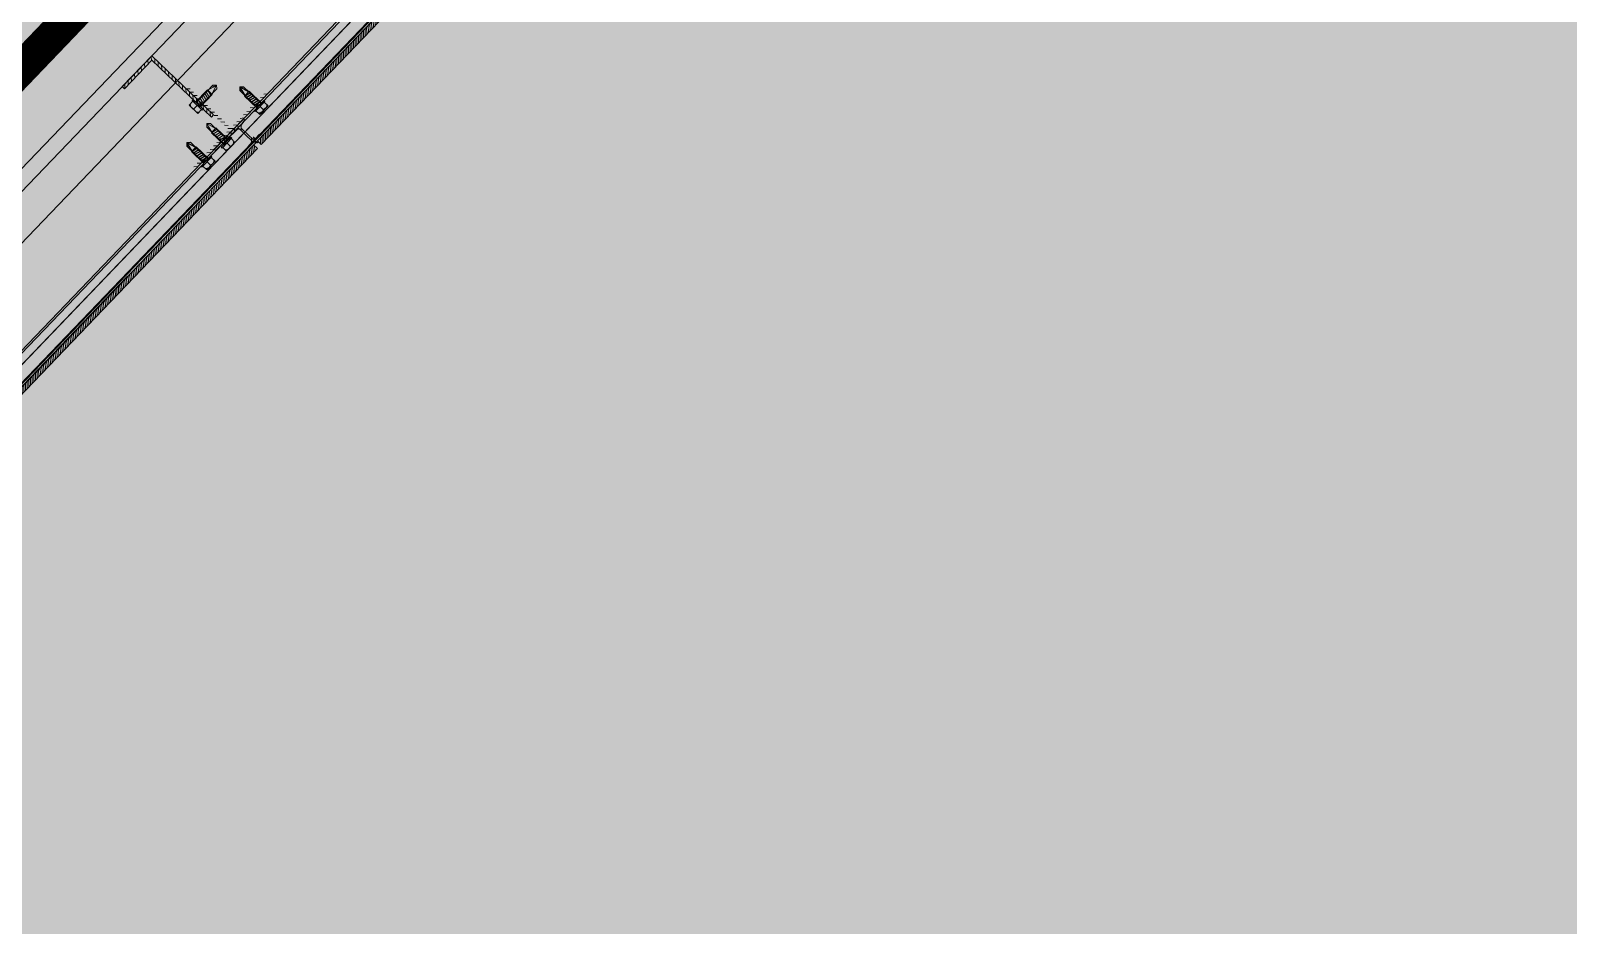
# Model space of a CAD drawing. Header units: metres. Extents: x 678805 to 1359287, y 2747329 to 5497370.
# Drawn here: x 679802.36 to 679803.799, y 2748731.414 to 2748732.25 of the extents above; entities that cross this region are included whole.
import ezdxf

# ---------------------------------------------------------------- set-up
doc = ezdxf.new("R2010")
doc.units = ezdxf.units.M
doc.linetypes.add('XREF_MON_BUILDINGS$0$Hidden', pattern=[0.004, 0.002, -0.002])
for name, color, linetype in [('00_XREF_MON_HSC_PAVEMENT', 7, 'Continuous'), ('00_XREF_TWQ_BUILDINGS', 7, 'Continuous'), ('XREF_MON_BUILDINGS$0$00-Modulos DEFINIDOS', 7, 'Continuous'), ('XREF_MON_BUILDINGS$0$00-Modulos ROOFS', 2, 'Continuous'), ('XREF_MON_BUILDINGS$0$02-L-01_Structure t2', 7, 'Continuous'), ('XREF_MON_BUILDINGS$0$02-L-01_Struture aux', 4, 'Continuous'), ('XREF_MON_BUILDINGS$0$02-L-Insulation', 252, 'Continuous'), ('XREF_MON_BUILDINGS$0$02-L-INT Panel', 5, 'Continuous'), ('XREF_MON_BUILDINGS$0$02-L-panel', 5, 'Continuous')]:
    doc.layers.add(name, color=color, linetype=linetype)
doc.layers.add('XREF_MON_BUILDINGS$0$0-WIPEOUTS', color=7, linetype='Continuous', true_color=0xffffff)
doc.layers.add('XREF_MON_BUILDINGS$0$00-AUX STRUCTURE', color=3, linetype='Continuous', plot=False)
for name, color, linetype, lineweight in [('XREF_MON_BUILDINGS$0$02-H-251', 251, 'Continuous', 0), ('XREF_MON_BUILDINGS$0$02-H-254', 254, 'Continuous', 0), ('XREF_MON_BUILDINGS$0$02-L-01_Structure L', 7, 'Continuous', 5), ('XREF_MON_BUILDINGS$0$02-L-01_Structure T', 8, 'Continuous', 5), ('XREF_MON_HSC_PAVEMENT$0$03-TR-Pavement_04_Dry Meadow_', 54, 'Continuous', 5)]:
    doc.layers.add(name, color=color, linetype=linetype, lineweight=lineweight)
for name, color, linetype, lineweight, true_color in [('XREF_MON_BUILDINGS$0$02-KH-01 Water_Toilets', 7, 'Continuous', 30, 0x3877ff), ('XREF_MON_HSC_PAVEMENT$0$03-TR-Pavement_04_Dry Meadow_2', 7, 'Continuous', 5, 0xe2c75d), ('XREF_MON_HSC_PAVEMENT$0$03-TR-Pavement_06_Concrete Slab in situ', 7, 'Continuous', 9, 0xf7f7f7)]:
    doc.layers.add(name, color=color, linetype=linetype, lineweight=lineweight, true_color=true_color)
doc.layers.get('XREF_MON_BUILDINGS$0$02-KH-01 Water_Toilets').off()
doc.linetypes.add('XREF_MON_BUILDINGS$0$BATTING', pattern='A,0.0001,-0.1,[134,ltypeshp.shx,S=0.1,R=0,X=-0.1,Y=0],-0.2,[134,ltypeshp.shx,S=0.1,R=180,X=0.1,Y=0],-0.1', length=0.4001)

# ---------------------------------------------------------------- blocks, each defined once
blk = doc.blocks.new('XREF_MON_BUILDINGS$0$modulo kiosco')
at = {"layer": 'XREF_MON_BUILDINGS$0$0-WIPEOUTS', "true_color": 0xfcfcfc}
h = blk.add_hatch(color=7, dxfattribs=at)
h.dxf.hatch_style = 1
h.paths.add_polyline_path([(119.6986085139215, -61.62058441969566), (119.6986085125245, -56.82058442011476), (124.4986085132696, -56.82058442058042), (124.4986085123383, -61.62058442132547)])
at = {"layer": 'XREF_MON_BUILDINGS$0$00-Modulos ROOFS', "lineweight": 0}
blk.add_lwpolyline([(119.6986085139215, -61.62058441969566), (119.6986085125245, -56.82058442011476), (124.4986085132696, -56.82058442058042), (124.4986085123383, -61.62058442132547)], close=True, dxfattribs=at)
at = {"layer": 'XREF_MON_BUILDINGS$0$00-Modulos ROOFS'}
blk.add_lwpolyline([(124.4986085137352, -57.12058442062698), (124.4986085132696, -56.82058442058042), (124.1986085125245, -56.82058442151174), (119.9986085128039, -56.82058442034759), (119.6986085125245, -56.82058442011476), (119.6986085125245, -57.12058442085981), (119.6986085134558, -61.32058442058042), (119.6986085139215, -61.62058441969566), (119.9986085128039, -61.62058442062698), (124.1986085125245, -61.62058442109264), (124.4986085123383, -61.62058442132547), (124.4986085128039, -61.32058442081325)], close=True, dxfattribs=at)
blk = doc.blocks.new('XREF_MON_BUILDINGS$0$AUTORROSCANTE')
at = {"layer": 'XREF_MON_BUILDINGS$0$02-L-01_Structure t2', "color": 0}
for p, q in [((-31.20000000000002, 5.629165124598842), (-26.19999999999959, 5.62916512459816)), ((-31.19999999999999, -3.410605131648481e-13), (-26.19999999999976, 0)), ((-2.365309734828713, 2.5), (-25, 2.5)), ((0, 0), (-8.999999999999972, 2.5)), ((0, 0), (-3.600692283157343, -1.09366380576239)), ((0, 0), (-2.365309734828713, 2.5)), ((0, 0), (-2.365309734828713, -2.5)), ((-31.20000000000002, -5.629165124598899), (-26.19999999999948, -5.629165124599581)), ((-2.365309734828713, -2.5), (-25, -2.5)), ((-3.600692283157343, -1.09366380576239), (-2.365309734828713, -2.5))]:
    blk.add_line(p, q, dxfattribs=at)
at = {"layer": 'XREF_MON_BUILDINGS$0$02-L-01_Structure t2', "color": 253}
for p, q in [((-25, 3.149999999999977), (-8.999999999999943, 3.150000000000034)), ((-23.47427264461649, -3.14999999999992), (-25, 2.662522019210144)), ((-21.40651940967126, -3.14999999999992), (-23.06020473028568, 3.149999999999864)), ((-19.338766174726, -3.14999999999992), (-20.99245149534045, 3.14999999999992)), ((-17.27101293978083, -3.14999999999992), (-18.92469826039516, 3.150000000000034)), ((-15.20325970483566, -3.14999999999992), (-16.85694502544993, 3.150000000000034)), ((-13.1355064698904, -3.14999999999992), (-14.78919179050473, 3.149999999999977)), ((-11.06775323494514, -3.14999999999992), (-12.72143855555953, 3.149999999999977)), ((-9, -3.14999999999992), (-10.65368532061433, 3.150000000000034)), ((-9, -3.14999999999992), (-8.999999999999972, 3.150000000000034)), ((-25, -3.149999999999977), (-9, -3.149999999999977)), ((-3.600692283157343, -1.09366380576239), (-9, -2.5))]:
    blk.add_line(p, q, dxfattribs=at)
at = {"layer": 'XREF_MON_BUILDINGS$0$02-L-01_Structure t2', "color": 0}
for points in [[(-31.20000000000002, 5.629165124598842), (-26.19999999999996, 5.629165124598842), (-26.19999999999996, -5.629165124599581), (-31.20000000000002, -5.629165124599581)], [(-26.19999999999951, 6.5), (-25, 6.5), (-25, -6.500000000000057), (-26.19999999999951, -6.500000000000057)]]:
    blk.add_lwpolyline(points, close=True, dxfattribs=at)
for centre, start, end in [((-26.98608579049073, 2.367525475711773), 129.2840388374925, 214.1828116507075), ((-26.98608579049073, -2.366719793068796), 145.8304296466695, 230.7332658614822)]:
    blk.add_arc(centre, 4.213914209509284, start, end, dxfattribs=at)
blk = doc.blocks.new('XREF_MON_BUILDINGS$0$ULMA_Montante VV')
at = {"layer": 'XREF_MON_BUILDINGS$0$02-H-251', "ltscale": 125}
h = blk.add_hatch(dxfattribs=at)
h.set_pattern_fill('ANSI31', color=256, scale=0.001, angle=450, style=0)
h.set_pattern_definition([(134.9999999999999, (-0.05125000000043656, -0.00250000000005457), (-0.002245064030267289, -0.002245064030267287), [])])
edge = h.paths.add_edge_path()
edge.add_line((-0.05095000000073924, -0.00250000000005457), (0.04844999999841093, -0.00250000000005457))
edge.add_arc((0.04844999999841093, -0.002200000000129876), 0.0003, 270, 360)
edge.add_line((0.04874999999992724, -0.002200000000129876), (0.04874999999992724, -0.0003000000001520675))
edge.add_arc((0.04844999999841093, -0.0003000000001520675), 0.0003, 0, 90)
edge.add_line((0.04844999999841093, 0), (0, 0))
edge.add_line((0, 0), (0, 0.05719999999996617))
edge.add_arc((-0.0003000000015163096, 0.05719999999996617), 0.0003, 0, 90)
edge.add_line((-0.0003000000015163096, 0.05749999999989086), (-0.002200000000811997, 0.05749999999989086))
edge.add_arc((-0.002200000000811997, 0.05719999999996617), 0.0003, 90, 180)
edge.add_line((-0.002500000000509317, 0.05719999999996617), (-0.002500000000509317, 0))
edge.add_line((-0.002500000000509317, 0), (-0.05095000000073924, 0))
edge.add_arc((-0.05095000000073924, -0.0003000000001520675), 0.0003, 90, 180)
edge.add_line((-0.05125000000043656, -0.0003000000001520675), (-0.05125000000043656, -0.002200000000129876))
edge.add_arc((-0.05095000000073924, -0.002200000000129876), 0.0003, 180, 270)
blk = doc.blocks.new('XREF_MON_BUILDINGS$0$ULMA_Autotaladrante')
at = {"layer": 'XREF_MON_BUILDINGS$0$02-L-01_Structure T', "color": 252}
for p, q in [((-0.02500000000509317, 2.273736754432321e-13), (-0.02263469026956955, 0.00250000000005457)), ((-0.02500000000509317, 2.273736754432321e-13), (-0.01600000000325963, 0.00250000000005457)), ((-0.02500000000509317, 2.273736754432321e-13), (-0.02263469026956955, -0.002499999999599822)), ((-0.02500000000509317, 2.273736754432321e-13), (-0.02139930772136722, -0.001093663805477263)), ((-0.02263469026956955, 0.00250000000005457), (0, 0.00250000000005457)), ((0, 0.003150000000232467), (-0.01600000000325963, 0.003150000000232467)), ((-0.01600000000325963, -0.003149999999777719), (-0.01600000000325963, 0.003150000000232467)), ((-0.01600000000325963, -0.003149999999777719), (-0.01434631468237058, 0.003150000000232467)), ((-0.01393224676803584, -0.003149999999777719), (-0.01227856144714679, 0.003150000000232467)), ((-0.0118644935323573, -0.003149999999777719), (-0.01021080821146825, 0.003150000000232467)), ((-0.00979674029713351, -0.003149999999777719), (-0.008143054976244457, 0.003150000000232467)), ((-0.00772898706190972, -0.003149999999777719), (-0.006075301741020667, 0.003150000000232467)), ((-0.005661233826231182, -0.003149999999777719), (-0.004007548505342129, 0.003150000000232467)), ((-0.003593480591007392, -0.003149999999777719), (-0.001939795270118339, 0.003150000000232467)), ((-0.001525727355783602, -0.003149999999777719), (0, 0.002662522019363678)), ((0.006200000001172157, 0.005629165124673818), (0.001200000000153523, 0.005629165124673818)), ((0.006200000001172157, 2.273736754432321e-13), (0.001200000000153523, 2.273736754432321e-13)), ((-0.02139930772136722, -0.001093663805477263), (-0.02263469026956955, -0.002499999999599822)), ((-0.02263469026956955, -0.002499999999599822), (0, -0.002499999999599822)), ((-0.02139930772136722, -0.001093663805477263), (-0.01600000000325963, -0.002499999999599822)), ((0, -0.003149999999777719), (-0.01600000000325963, -0.003149999999777719)), ((0.006200000001172157, -0.005629165124219071), (0.001200000000153523, -0.005629165124219071))]:
    blk.add_line(p, q, dxfattribs=at)
for points in [[(0.001200000000153523, 0.006499999999959982), (0, 0.006499999999959982), (0, -0.006499999999732609), (0.001200000000153523, -0.006499999999732609)], [(0.006200000001172157, 0.005629165124673818), (0.001200000000153523, 0.005629165124673818), (0.001200000000153523, -0.005629165124219071), (0.006200000001172157, -0.005629165124219071)]]:
    blk.add_lwpolyline(points, close=True, dxfattribs=at)
for centre, start, end in [((0.001986085791031655, 0.002367525475847287), 325.8171883654993, 50.71596115511253), ((0.001986085791031655, -0.002366719792689764), 309.2667341381091, 34.16957033823044)]:
    blk.add_arc(centre, 0.004213914210367771, start, end, dxfattribs=at)
blk = doc.blocks.new('XREF_MON_BUILDINGS$0$ULMA_Escuadra40x80_Seccion')
at = {"layer": 'XREF_MON_BUILDINGS$0$02-H-251', "ltscale": 125}
h = blk.add_hatch(dxfattribs=at)
h.set_pattern_fill('ANSI31', color=256, scale=0.001, angle=360, style=0)
h.set_pattern_definition([(45, (0, 0), (-0.002245064030267288, 0.002245064030267289), [])])
h.paths.add_polyline_path([(0, 0.0799999999994725), (0.002999999989697244, 0.0799999999994725), (0.002999999989697244, 0.002999999999701686), (0.03999999999359716, 0.002999999999701686), (0.03999999999359716, 0), (0, 0)])
at = {"layer": 'XREF_MON_BUILDINGS$0$02-L-01_Structure L', "linetype": 'Continuous'}
blk.add_lwpolyline([(0, 0.0799999999994725), (0.002999999989697244, 0.0799999999994725), (0.002999999989697244, 0.002999999999701686), (0.03999999999359716, 0.002999999999701686), (0.03999999999359716, 0), (0, 0)], close=True, dxfattribs=at)
blk = doc.blocks.new('XREF_MON_BUILDINGS$0$A$C56BF4A3E')
at = {"layer": 'XREF_MON_BUILDINGS$0$02-H-251', "linetype": 'XREF_MON_BUILDINGS$0$Hidden', "ltscale": 125}
h = blk.add_hatch(dxfattribs=at)
h.set_pattern_fill('ANSI31', color=256, scale=0.001, angle=360, style=0)
h.set_pattern_definition([(45, (-248.3190308536063, -172.1081610942427), (-0.002245064030267288, 0.002245064030267289), [])])
edge = h.paths.add_edge_path()
edge.add_line((8.40779907416437, 0.0269813749317791), (8.409799074164322, 0.0269813749317791))
edge.add_line((8.409799074164322, 0.0269813749317791), (8.416670568796473, 0.02673596440934034))
edge.add_line((8.416670568796473, 0.02673596440934034), (8.41754940181546, 0.02579188096103735))
edge.add_arc((8.417768986389103, 0.02599628892301098), 0.0003, 222.95, 312.9500000000114)
edge.add_line((8.417973394351304, 0.02577670434936863), (8.418917664320144, 0.02665571099794306))
edge.add_line((8.418917664320144, 0.02665571099794306), (8.420667982855559, 0.02659319962083373))
edge.add_line((8.420667982855559, 0.02659319962083373), (8.42154685189804, 0.02564907747444067))
edge.add_arc((8.42176643647191, 0.0258534854373238), 0.0003, 222.9500000000149, 312.9500000000114)
edge.add_line((8.42197084443411, 0.02563390086368145), (8.422915153107407, 0.02651294354097899))
edge.add_line((8.422915153107407, 0.02651294354097899), (8.435870457225302, 0.02605025410764483))
edge.add_arc((8.43579907416439, 0.02405152839935454), 0.002, 360, 447.95459151111373, ccw=False)
edge.add_line((8.437799074164342, 0.02405152839935454), (8.437799074164342, 0.01732217391952418))
edge.add_line((8.437799074164342, 0.01732217391952418), (8.437799074164342, 0.00798137493154627))
edge.add_line((8.437799074164342, 0.00798137493154627), (8.432649074164384, 0.00798137493154627))
edge.add_line((8.432649074164384, 0.00798137493154627), (8.432649074164384, 0.006981374931342543))
edge.add_line((8.432649074164384, 0.006981374931342543), (8.437966468006845, 0.006981374931342543))
edge.add_arc((8.437966468006845, 0.006681374931645223), 0.0003, 29.99999999999568, 90, ccw=False)
edge.add_line((8.43822627562805, 0.006831374931493883), (8.439889266543116, 0.003950990174303115))
edge.add_arc((8.44014907416432, 0.004100990174151775), 0.0003, 210.0000000000145, 389.9999999999957)
edge.add_line((8.440408881785526, 0.004250990174000435), (8.439092301031689, 0.006531374931796563))
edge.add_arc((8.439352108652894, 0.006681374931645223), 0.0003, 90, 209.9999999999957, ccw=False)
edge.add_line((8.439352108652894, 0.006981374931342543), (8.447099074164282, 0.006981374931342543))
edge.add_line((8.447099074164282, 0.006981374931342543), (8.447099074164282, 0.00798137493154627))
edge.add_line((8.447099074164282, 0.00798137493154627), (8.441099074164423, 0.00798137493154627))
edge.add_line((8.441099074164423, 0.00798137493154627), (8.441099074164423, 0.009731374931902792))
edge.add_arc((8.440849074164372, 0.009731374931902792), 0.0002500000000000272, 360, 540)
edge.add_line((8.440599074164322, 0.009731374931902792), (8.440599074164322, 0.00798137493154627))
edge.add_line((8.440599074164322, 0.00798137493154627), (8.439599074164345, 0.00798137493154627))
edge.add_line((8.439599074164345, 0.00798137493154627), (8.439599074164345, 0.02422579777328338))
edge.add_arc((8.441599074164298, 0.02422579777328338), 0.002, 97.44741685019778, 180, ccw=False)
edge.add_line((8.441339841684805, 0.0262089262413383), (8.447249074164358, 0.0269813749317791))
edge.add_line((8.447249074164358, 0.0269813749317791), (8.447249074164358, 0.02878137493178201))
edge.add_line((8.447249074164358, 0.02878137493178201), (8.40779907416437, 0.02878137493178201))
edge.add_line((8.40779907416437, 0.02878137493178201), (8.40779907416437, 0.0269813749317791))
at = {"layer": 'XREF_MON_BUILDINGS$0$02-H-254', "ltscale": 125}
h = blk.add_hatch(dxfattribs=at)
h.set_pattern_fill('ANSI31', color=256, scale=0.0005, style=0)
h.set_pattern_definition([(45, (-249.0617890681419, -171.9808575449287), (-0.001122532015133644, 0.001122532015133644), [])])
h.paths.add_polyline_path([(7.841299074183897, 8.775763254931235e-05), (8.436168537639634, 8.775763254931235e-05), (8.436168537639634, 0.0050199457986011), (7.841299074183897, 0.00501821766063415)])
h = blk.add_hatch(dxfattribs=at)
h.set_pattern_fill('ANSI31', color=256, scale=0.0005, style=0)
h.set_pattern_definition([(45, (-248.461789068142, -171.9808575449287), (-0.001122532015133644, 0.001122532015133644), [])])
h.paths.add_polyline_path([(8.441299074183899, 8.775763254931235e-05), (9.036168537639629, 8.775763254931235e-05), (9.036168537639629, 0.0050199457986011), (8.441299074183899, 0.00501821766063415)])
at = {"layer": 'XREF_MON_BUILDINGS$0$00-AUX STRUCTURE', "linetype": 'Continuous', "const_width": 0.03}
blk.add_lwpolyline([(5.110634532114357, 0.2113524632619566), (9.35863453211795, 0.2113524632619566)], dxfattribs=at)
at = {"layer": 'XREF_MON_BUILDINGS$0$02-L-01_Struture aux', "linetype": 'Continuous'}
for p, q in [((5.110634532114357, 0.2263524632682774), (9.35063453211794, 0.2263524632641776)), ((5.110634532114357, 0.1963524632556286), (9.35063453211794, 0.1963524632515288))]:
    blk.add_line(p, q, dxfattribs=at)
at = {"layer": 'XREF_MON_BUILDINGS$0$02-L-01_Struture aux'}
for p, q in [((9.606410899122924, 0.02878126135213321), (4.864218063045374, 0.02878137223468613)), ((4.864218062999779, 0.02683137493374943), (9.606410899122924, 0.02683137493374943))]:
    blk.add_line(p, q, dxfattribs=at)
at = {"layer": 'XREF_MON_BUILDINGS$0$02-L-01_Struture aux', "linetype": 'XREF_MON_BUILDINGS$0$Hidden'}
for p, q in [((8.40779907416437, 0.02878137493178201), (8.40779907416437, 0.0269813749317791)), ((8.40779907416437, 0.02878137493178201), (8.447249074164358, 0.02878137493178201)), ((8.447249074164358, 0.02878137493178201), (8.447249074164358, 0.0269813749317791)), ((8.40779907416437, 0.0269813749317791), (8.409799074164322, 0.0269813749317791)), ((8.409049074164397, 0.0269813749317791), (8.409799074164322, 0.0269813749317791)), ((8.416670568796473, 0.02673596440934034), (8.409799074164322, 0.0269813749317791)), ((8.41754940181546, 0.02579188096103735), (8.416670568796473, 0.02673596440934034)), ((8.417973394351304, 0.02577670434936863), (8.418917664320144, 0.02665571099794306)), ((8.420667982855559, 0.02659319962083373), (8.418917664320144, 0.02665571099794306)), ((8.42154685189804, 0.02564907747444067), (8.420667982855559, 0.02659319962083373)), ((8.42197084443411, 0.02563390086368145), (8.422915153107407, 0.02651294354097899)), ((8.435870457225302, 0.02605025410764483), (8.422915153107407, 0.02651294354097899)), ((8.437799074164342, 0.02405152839935454), (8.437799074164342, 0.01732217391952418)), ((8.437799074164342, 0.01732217391952418), (8.437799074164342, 0.00798137493154627)), ((8.439599074164345, 0.02422579777328338), (8.439599074164345, 0.00798137493154627)), ((8.441339841684805, 0.0262089262413383), (8.447249074164358, 0.0269813749317791)), ((8.432649074164384, 0.00798137493154627), (8.437799074164342, 0.00798137493154627)), ((8.432649074164384, 0.00798137493154627), (8.432649074164384, 0.006981374931342543)), ((8.432649074164384, 0.006981374931342543), (8.437966468006845, 0.006981374931342543)), ((8.439889266543116, 0.003950990174303115), (8.43822627562805, 0.006831374931493883)), ((8.440408881785526, 0.004250990174000435), (8.439092301031689, 0.006531374931796563)), ((8.439352108652894, 0.006981374931342543), (8.447099074164282, 0.006981374931342543)), ((8.439599074164345, 0.00798137493154627), (8.440799074164328, 0.00798137493154627)), ((8.440799074164328, 0.009731374931902792), (8.440799074164328, 0.00798137493154627)), ((8.441299074164373, 0.009731374931902792), (8.44129907416443, 0.00798137493154627)), ((8.44129907416443, 0.00798137493154627), (8.447099074164282, 0.00798137493154627)), ((8.447099074164282, 0.00798137493154627), (8.447099074164282, 0.006981374931342543))]:
    blk.add_line(p, q, dxfattribs=at)
at = {"layer": 'XREF_MON_BUILDINGS$0$02-L-01_Struture aux'}
for points in [[(9.606410899122924, 0.006936668091238829), (4.864217982283829, 0.006936667175349243)], [(4.864218062552606, 0.007706819045150581), (9.606410899122924, 0.007706819961040168)]]:
    blk.add_lwpolyline(points, dxfattribs=at)
at = {"layer": 'XREF_MON_BUILDINGS$0$02-L-01_Struture aux', "linetype": 'XREF_MON_BUILDINGS$0$Hidden'}
for centre, radius, start, end in [((8.417768986389103, 0.02599628892301098), 0.0003, 222.9499999742432, 312.950000006033), ((8.42176643647191, 0.0258534854373238), 0.0003, 222.9500000717971, 312.950000006033), ((8.43579907416439, 0.02405152839935454), 0.002, 0, 87.95459151390347), ((8.441599074164298, 0.02422579777328338), 0.002, 97.44741685044744, 180), ((8.437966468006845, 0.006681374931645223), 0.0003, 29.99999996828956, 90), ((8.439352108652894, 0.006681374931645223), 0.0003, 90, 209.9999999682886), ((8.44014907416432, 0.004100990174151775), 0.0003, 209.9999999682886, 29.99999996828956), ((8.441049074164379, 0.009731374931902792), 0.0002500000000000272, 0, 180)]:
    blk.add_arc(centre, radius, start, end, dxfattribs=at)
at = {"layer": 'XREF_MON_BUILDINGS$0$02-L-Insulation', "linetype": 'XREF_MON_BUILDINGS$0$BATTING', "ltscale": 0.08}
blk.add_line((5.110634532114307, 0.09798582951128054), (9.544001165870586, 0.09798582950495671), dxfattribs=at)
at = {"layer": 'XREF_MON_BUILDINGS$0$02-L-INT Panel', "linetype": 'Continuous'}
for p, q in [((5.110634532114357, 0.1463524632619553), (9.35063453211794, 0.1463524632578554)), ((5.110634532114357, 0.1313524632638661), (9.35063453211794, 0.1313524632578194))]:
    blk.add_line(p, q, dxfattribs=at)
at = {"layer": 'XREF_MON_BUILDINGS$0$02-L-panel'}
blk.add_line((5.437698540379646, 0.00500949198815448), (9.61477983187405, 0.005021626705428162), dxfattribs=at)
for points in [[(8.436168537639634, 0.00501859720682063), (8.436168537639634, 8.775763254931235e-05), (7.841299074183897, 8.775763254931235e-05), (7.841299074183897, 0.005013243329308636), (8.265971476993283, 0.005019451364070449)], [(9.036168537639629, 0.00501859720682063), (9.036168537639629, 8.775763254931235e-05), (8.441299074183899, 8.775763254931235e-05), (8.441299074183899, 0.005013243329308636), (8.865971476993284, 0.005019451364070449)]]:
    blk.add_lwpolyline(points, dxfattribs=at)
at = {"layer": 'XREF_MON_BUILDINGS$0$02-L-panel', "ltscale": 125}
blk.add_lwpolyline([(8.441299074183899, 0.005013243329308636), (8.441299074183899, 8.775763254931235e-05)], dxfattribs=at)
at = {"layer": 'XREF_MON_BUILDINGS$0$02-L-01_Struture aux'}
for name, p, rotation in [('XREF_MON_BUILDINGS$0$ULMA_Escuadra40x80_Seccion', (8.430449446077102, 0.1313524632609813), 180), ('XREF_MON_BUILDINGS$0$ULMA_Autotaladrante', (8.427449446089224, 0.06861586776807371), 180.0094821091939), ('XREF_MON_BUILDINGS$0$ULMA_Autotaladrante', (8.420181755774205, 0.02540869406936963), 270.0047410520664)]:
    blk.add_blockref(name, p, dxfattribs=dict(at, rotation=rotation))
blk.add_blockref('XREF_MON_BUILDINGS$0$ULMA_Montante VV', (8.432949446077895, 0.03128137493192185), dxfattribs=at)
at = {"layer": 'XREF_MON_BUILDINGS$0$02-L-01_Struture aux', "xscale": -0.001000000003841706, "yscale": 0.000999999996565748, "zscale": 0.001, "rotation": 270}
for p in [(8.39455373426922, 0.05160882704595338), (8.46639678074423, 0.05173137483589585)]:
    blk.add_blockref('XREF_MON_BUILDINGS$0$AUTORROSCANTE', p, dxfattribs=at)
blk = doc.blocks.new('XREF_MON_BUILDINGS')
at = {"layer": 'XREF_MON_BUILDINGS$0$02-KH-01 Water_Toilets', "linetype": 'Continuous', "rotation": 46.19281885751325}
blk.add_blockref('XREF_MON_BUILDINGS$0$modulo kiosco', (679672.7383288149, 2748685.830044908), dxfattribs=at)
at = {"layer": 'XREF_MON_BUILDINGS$0$00-Modulos DEFINIDOS', "rotation": 46.19281888744088}
blk.add_blockref('XREF_MON_BUILDINGS$0$A$C56BF4A3E', (679796.732175735, 2748726.052066282), dxfattribs=at)
blk = doc.blocks.new('XREF_MON_HSC_PAVEMENT')
at = {"layer": 'XREF_MON_HSC_PAVEMENT$0$03-TR-Pavement_04_Dry Meadow_', "linetype": 'Continuous'}
h = blk.add_hatch(dxfattribs=at)
h.set_pattern_fill('ANSI31', color=256, scale=0.0502, angle=45)
h.set_pattern_definition([(90, (0, 0), (-0.159385, 0), [])])
h.paths.add_polyline_path([(679847.9497012255, 2748755.038367859), (679847.3893422481, 2748755.79676937, -0.1215753423427589), (679839.1303607872, 2748754.054722189, 0.1022392044747779), (679835.8035922706, 2748753.4847295, 0.2164384137732885), (679829.8691729034, 2748747.377365535, -0.03250178466168035), (679827.7267347553, 2748741.837588904, -0.2361905766107323), (679820.0410762213, 2748735.712046094, -0.04240645718283434), (679814.9008978084, 2748735.069952814, 0.05511686752958656), (679806.9790609282, 2748733.875657852), (679810.917772852, 2748727.551039709)])
h.paths.add_polyline_path([(679846.6627061442, 2748756.780213809), (679843.0333010767, 2748761.692326225), (679831.8220566473, 2748755.680816986), (679831.0148695942, 2748751.786677298, -0.001445529504485403), (679830.960447187, 2748751.527892179, -0.1184501495944734), (679835.3657875726, 2748754.602015071, -0.1022392046392035), (679839.1712521991, 2748755.254025274, 0.1180723773675289)])
edge = h.paths.add_edge_path()
edge.add_line((679829.8398471486, 2748752.030238896), (679830.4433060498, 2748754.941525999))
edge.add_line((679830.4433060498, 2748754.941525999), (679803.0180858936, 2748740.236025163))
edge.add_line((679803.0180858936, 2748740.236025163), (679806.3166023444, 2748734.939406016))
edge.add_arc((679816.3406257698, 2748698.649963232), 37.64843560074976, 92.26379543922269, 105.44144245414111, ccw=False)
edge.add_arc((679813.6924433621, 2748765.639546086), 29.39346980875817, 272.2637954465823, 281.9768199831992)
edge.add_arc((679817.7619176502, 2748746.456015644), 9.783052648965034, 281.9768199790111, 335.1335360803453)
edge.add_arc((679786.2316405018, 2748761.069457471), 44.53519012416894, 335.1335360808291, 348.2894263616885)
at = {"layer": 'XREF_MON_HSC_PAVEMENT$0$03-TR-Pavement_04_Dry Meadow_2', "ltscale": 2, "transparency": 33554687}
h = blk.add_hatch(dxfattribs=at)
h.set_pattern_fill('AR-CONC', color=256, scale=0.0067, angle=290.0000000000001)
h.set_pattern_definition([(340, (0, 0), (0.3171310031097607, -1.183548818555639), [0.127635, -1.403985]), (284.9999999999999, (0, 0), (1.122121008750501, 0.6597039266631874), [0.102108, -1.123191913939]), (30.45144470000007, (0.0264274947241093, -0.09862875297372095), (1.439251961726375, -0.5238449067124393), [0.10847305896, -1.19320463882]), (336.1842, (0.3198337804106918, 0.1164099759823247), (0.3564911015664235, -1.803038992589059), [0.1914525, -2.1059775]), (26.63555761000001, (0.3495414982605787, -0.03384308439077688), (2.101800046171185, -0.9276967019094174), [0.162709655038, -1.789808574672]), (281.1841511700001, (0.3198337804106918, 0.1164099759823247), (2.10180004612532, -0.9276967020221802), [0.153161779369, -1.684780203864]), (311.0000000000001, (0.2980803232991812, -0.07260940821860236), (-0.2964259309923299, -1.18889947222557), [0.127635, -1.403985]), (256.0000000000001, (0.2980803232991812, -0.07260940821860236), (1.301257995013117, 0.03297126671369521), [0.102108, -1.123188]), (1.451445000000042, (0.2733781620483804, -0.1716843643181712), (1.004832069231487, -1.155928201204946), [0.10847305896, -1.19320258192]), (327.5000000000001, (0, 0), (0.5394311410589346, 0.1743151651689518), [0, -1.1095736, 0, -1.140206, 0, -1.1274425]), (297.5, (0, 0), (0.7838505369245482, -0.1911253338182064), [0, -0.6500876, 0, -1.0840466, 0, -0.4297045]), (257.5, (-0.129797123220292, 0.3566146651579213), (0.2746427574532052, -0.8667979447037826), [0, -0.42545, 0, -1.327404, 0, -1.761363]), (247.5, (-0.1880021112114544, 0.5165315553632672), (0.4995268739605756, -0.8743468279788609), [0, -0.553085, 0, -0.8815324, 0, -1.250823])])
h.paths.add_polyline_path([(679846.6627061442, 2748756.780213809), (679843.0333010767, 2748761.692326225), (679831.8220566473, 2748755.680816986), (679831.0148695942, 2748751.786677298, -0.001445529504485403), (679830.960447187, 2748751.527892179, -0.1184501495944734), (679835.3657875726, 2748754.602015071, -0.1022392046392035), (679839.1712521991, 2748755.254025274, 0.1180723773675289)])
edge = h.paths.add_edge_path(flags=16)
edge.add_arc((679832.7738111835, 2748748.660731101), 2, 0, 360)
edge = h.paths.add_edge_path()
edge.add_line((679847.9497012255, 2748755.038367859), (679847.3893422481, 2748755.79676937))
edge.add_arc((679839.7305611415, 2748771.65798133), 17.6134883788053, 268.0472008023827, 295.7741445120089, ccw=False)
edge.add_arc((679838.8461799367, 2748745.719990177), 8.339575316875573, 88.04720078395611, 111.3975667031276)
edge.add_arc((679839.560305587, 2748743.897528457), 10.29695677282045, 111.3975666825282, 160.2480889562981)
edge.add_arc((679786.2316404382, 2748761.069457496), 45.73519019217398, 335.13353608617643, 342.5797751804088, ccw=False)
edge.add_arc((679817.7619176487, 2748746.456015646), 10.98305265103248, 281.9768199885088, 335.1335360742914, ccw=False)
edge.add_arc((679813.6924433638, 2748765.639546069), 30.59346979204553, 272.2637954443514, 281.9768199877118, ccw=False)
edge.add_arc((679816.3406257759, 2748698.6499632), 36.4484356334365, 92.26379544663561, 104.8828829597988)
edge.add_line((679806.9790609282, 2748733.875657852), (679810.917772852, 2748727.551039709))
edge.add_line((679810.917772852, 2748727.551039709), (679847.9497012255, 2748755.038367859))
edge = h.paths.add_edge_path()
edge.add_arc((679823.0320076304, 2748740.34565276), 2.000000000257287, 179.9990809663049, 276.2706867979331)
edge.add_arc((679817.7619176502, 2748746.456015644), 9.783052648965034, 281.9768199790111, 304.12674424657405, ccw=False)
edge.add_arc((679813.6924433621, 2748765.639546086), 29.39346980875817, 272.2637954465823, 281.9768199831992, ccw=False)
edge.add_arc((679816.3406257698, 2748698.649963232), 37.64843560074976, 92.26379543922272, 105.4414424541411)
edge.add_line((679806.3166023444, 2748734.939406016), (679803.0180858936, 2748740.236025163))
edge.add_line((679803.0180858936, 2748740.236025163), (679830.4433060498, 2748754.941525999))
edge.add_line((679830.4433060498, 2748754.941525999), (679829.8398471486, 2748752.030238896))
edge.add_arc((679786.2316405018, 2748761.069457471), 44.53519012416894, 335.1335360808291, 348.2894263616884, ccw=False)
edge.add_arc((679817.7619176502, 2748746.456015644), 9.783052648965034, 317.42763922542, 335.1335360803453, ccw=False)
edge.add_arc((679823.0320076275, 2748740.345684841), 2.000000002923104, 345.2824681523099, 539.9999999866598)
edge = h.paths.add_edge_path(flags=17)
edge.add_line((679841.4349649604, 2748755.333226864), (679840.8368117928, 2748755.281815409))
edge.add_arc((679840.9233507747, 2748757.780317161), 2.5, 129.6111801873743, 268.01627633285983, ccw=False)
edge.add_line((679839.3294149529, 2748759.706289278), (679840.2012075549, 2748760.17374758))
edge.add_arc((679840.9233507747, 2748757.780317161), 2.5, -78.19124204824823, 106.7895558846609, ccw=False)
at = {"layer": 'XREF_MON_HSC_PAVEMENT$0$03-TR-Pavement_06_Concrete Slab in situ', "linetype": 'Continuous'}
h = blk.add_hatch(color=256, dxfattribs=at)
h.dxf.hatch_style = 1
h.paths.add_polyline_path([(679804.7077948553, 2748731.756308476), (679798.2444824101, 2748737.944727983), (679788.909462892, 2748731.061581339), (679796.7322374614, 2748723.557927816)])

msp = doc.modelspace()

# ---------------------------------------------------------------- block references
at = {"layer": '00_XREF_MON_HSC_PAVEMENT'}
msp.add_blockref('XREF_MON_HSC_PAVEMENT', (0, 0), dxfattribs=at)

# ---------------------------------------------------------------- next in the draw order: block references
at = {"layer": '00_XREF_TWQ_BUILDINGS'}
msp.add_blockref('XREF_MON_BUILDINGS', (0, 0), dxfattribs=at)

# ---------------------------------------------------------------- next in the draw order: block references
msp.add_blockref('XREF_MON_BUILDINGS', (0, 0))

doc.saveas('drawing.dxf')
